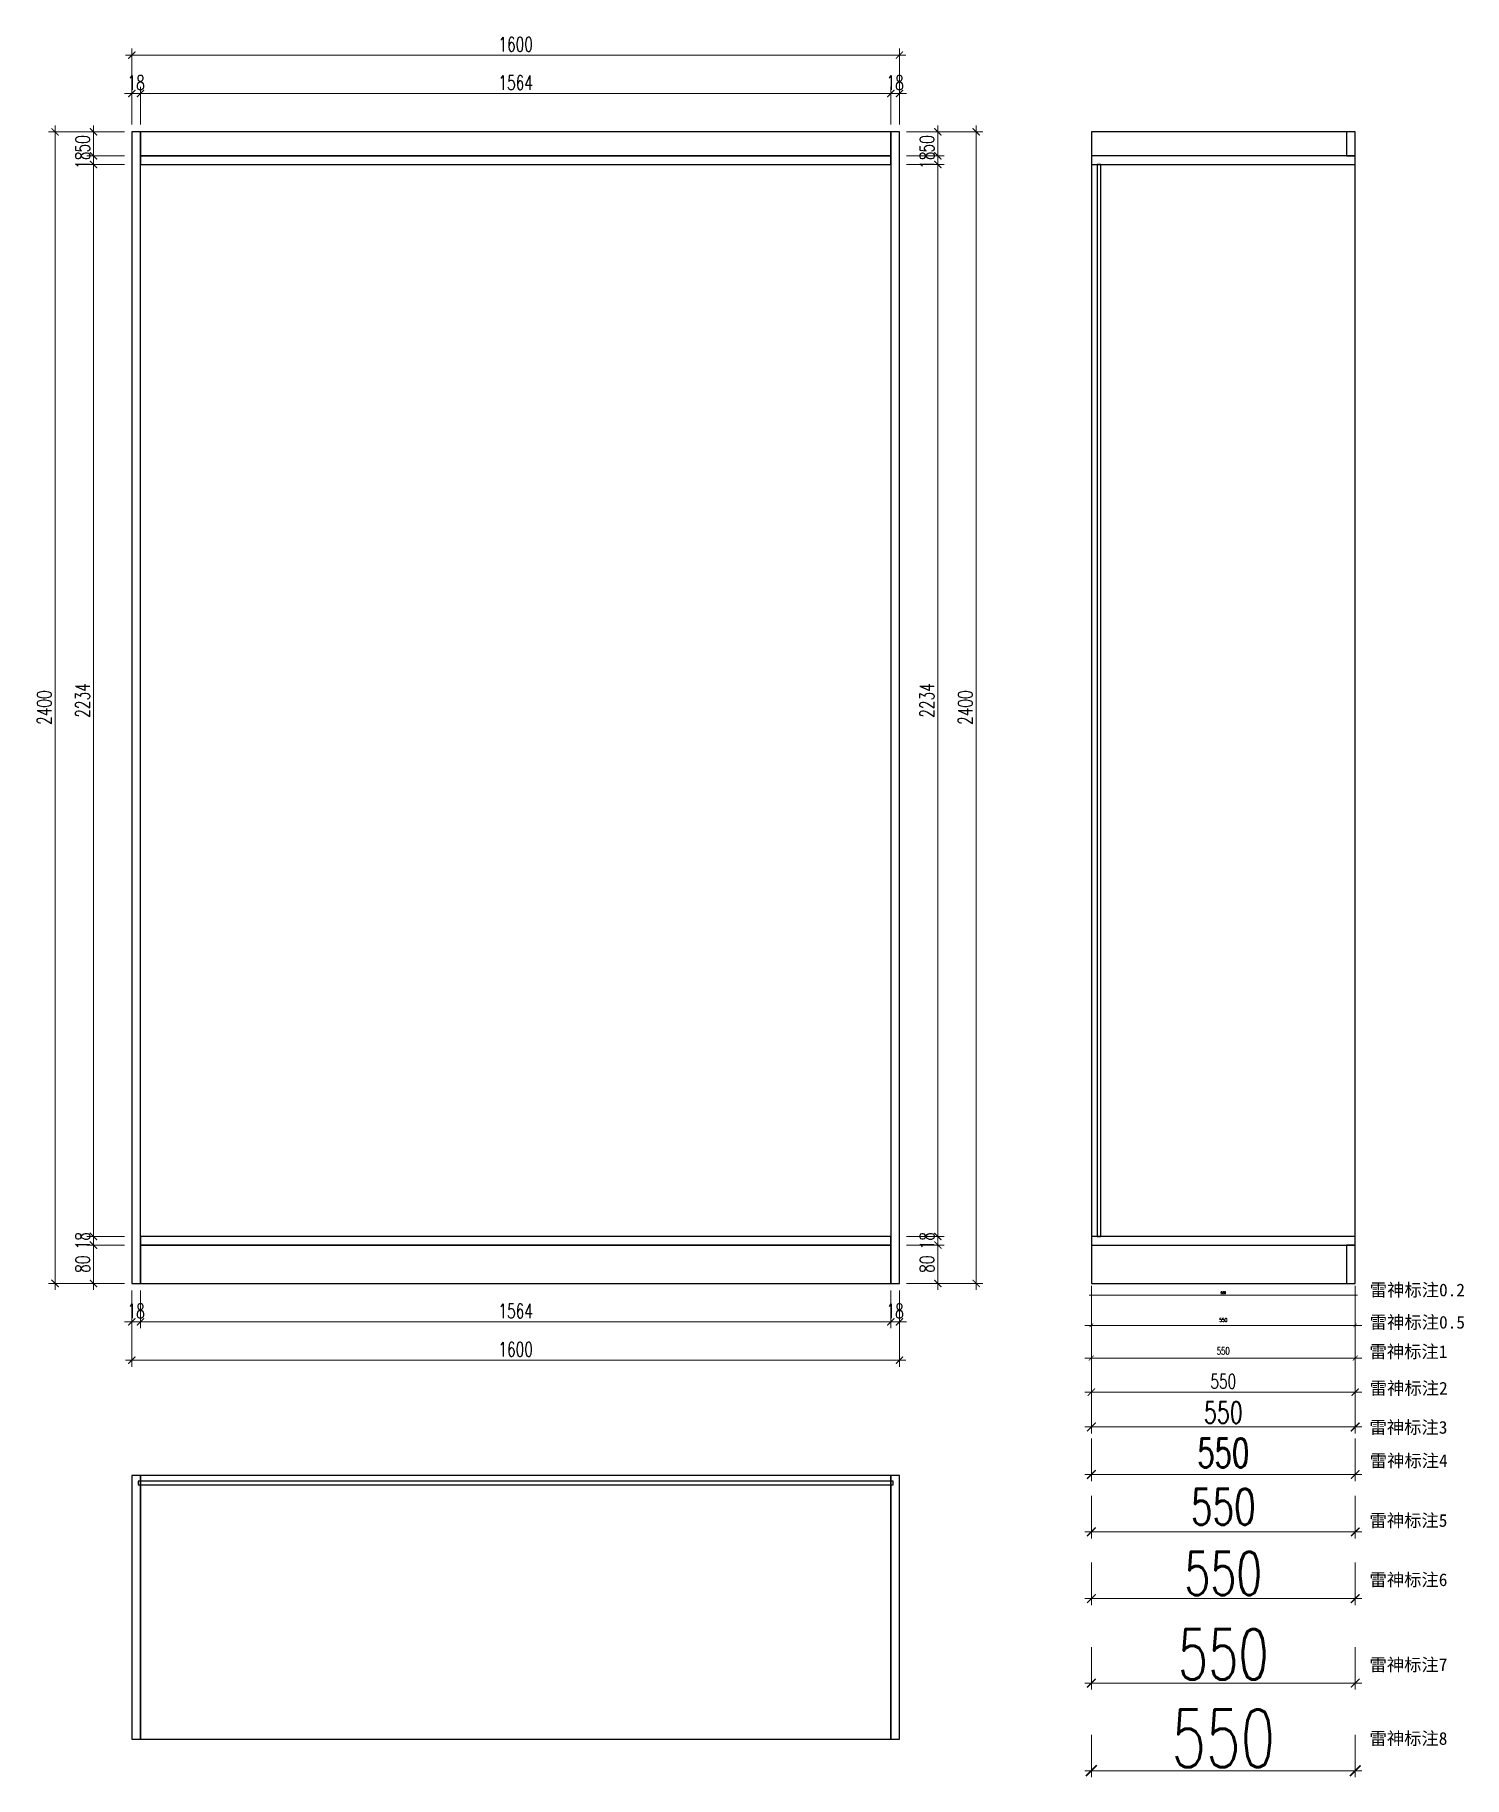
# Model space of a CAD drawing. Header units: millimetres. Extents: x 1538 to 4518, y 416 to 4047.
import ezdxf

# ---------------------------------------------------------------- set-up
doc = ezdxf.new("R2010")
doc.units = ezdxf.units.MM
doc.linetypes.add('HIDDEN', pattern=[0.375, 0.25, -0.125])
for name, color, linetype in [('0-标注', 7, 'Continuous'), ('S-DIM', 7, 'Continuous'), ('五金虚线', 8, 'Continuous'), ('柜体结构', 7, 'Continuous')]:
    doc.layers.add(name, color=color, linetype=linetype)
doc.styles.add('DIMTEXT', font='simplex.shx', dxfattribs={"width": 0.7, "bigfont": 'gbcbig.shx'})
doc.styles.get("Standard").update_dxf_attribs({"font": 'arial.ttf'})
doc.dimstyles.new('雷神标注0.2', dxfattribs={"dimscale": 5, "dimtxt": 1, "dimasz": 0.2, "dimexe": 0.9, "dimexo": 1, "dimgap": 0.5, "dimtad": 1, "dimdec": 0, "dimzin": 13, "dimdsep": 46, "dimtxsty": 'DIMTEXT', "dimblk1": 'ARCHTICK', "dimblk2": 'ARCHTICK', "dimsah": 1, "dimcen": 2, "dimdle": 0.9, "dimclrd": 2, "dimclre": 2, "dimclrt": 2, "dimadec": 1, "dimazin": 0, "dimtfac": 1, "dimtdec": 0, "dimtix": 1, "dimtmove": 1, "dimatfit": 3, "dimfxl": 5, "dimfxlon": 1, "dimtolj": 1, "dimtzin": 13, "dimlwd": 5, "dimlwe": 5, "dimarcsym": 0})
doc.dimstyles.new('雷神标注0.5', dxfattribs={"dimscale": 15, "dimtxt": 0.5, "dimasz": 0.5, "dimexe": 0.9, "dimexo": 1, "dimgap": 0.5, "dimtad": 1, "dimdec": 0, "dimzin": 13, "dimdsep": 46, "dimtxsty": 'DIMTEXT', "dimblk1": 'ARCHTICK', "dimblk2": 'ARCHTICK', "dimsah": 1, "dimcen": 2, "dimdle": 0.9, "dimclrd": 2, "dimclre": 2, "dimclrt": 2, "dimadec": 1, "dimazin": 0, "dimtfac": 1, "dimtdec": 0, "dimtix": 1, "dimtmove": 1, "dimatfit": 3, "dimfxl": 5, "dimfxlon": 1, "dimtolj": 1, "dimtzin": 13, "dimlwd": 5, "dimlwe": 5, "dimarcsym": 0})
doc.dimstyles.new('雷神标注1', dxfattribs={"dimscale": 15, "dimtxt": 1, "dimasz": 0.7, "dimexe": 0.9, "dimexo": 1, "dimgap": 0.5, "dimtad": 1, "dimtoh": 1, "dimdec": 0, "dimzin": 13, "dimdsep": 46, "dimtxsty": 'DIMTEXT', "dimblk1": 'ARCHTICK', "dimblk2": 'ARCHTICK', "dimsah": 1, "dimcen": 2, "dimdle": 0.9, "dimclrd": 2, "dimclre": 2, "dimclrt": 2, "dimadec": 1, "dimazin": 0, "dimtfac": 1, "dimtdec": 0, "dimtmove": 1, "dimatfit": 3, "dimfxl": 5, "dimfxlon": 1, "dimtolj": 1, "dimtzin": 13, "dimlwd": 5, "dimlwe": 5, "dimarcsym": 0})
doc.dimstyles.new('雷神标注2', dxfattribs={"dimscale": 15, "dimtxt": 2, "dimasz": 1, "dimexe": 0.9, "dimexo": 1, "dimgap": 0.5, "dimtad": 1, "dimdec": 0, "dimzin": 13, "dimdsep": 46, "dimtxsty": 'DIMTEXT', "dimblk1": 'ARCHTICK', "dimblk2": 'ARCHTICK', "dimsah": 1, "dimcen": 2, "dimdle": 0.9, "dimclrd": 2, "dimclre": 2, "dimclrt": 2, "dimadec": 1, "dimazin": 0, "dimtfac": 1, "dimtdec": 0, "dimtix": 1, "dimtmove": 1, "dimatfit": 3, "dimfxl": 5, "dimfxlon": 1, "dimtolj": 1, "dimtzin": 13, "dimlwd": 5, "dimlwe": 5, "dimarcsym": 0})
doc.dimstyles.new('雷神标注3', dxfattribs={"dimscale": 15, "dimtxt": 3, "dimasz": 1.2, "dimexe": 0.9, "dimexo": 1, "dimgap": 0.5, "dimtad": 1, "dimdec": 0, "dimzin": 13, "dimdsep": 46, "dimtxsty": 'DIMTEXT', "dimblk1": 'ARCHTICK', "dimblk2": 'ARCHTICK', "dimsah": 1, "dimcen": 2, "dimdle": 0.9, "dimclrd": 2, "dimclre": 2, "dimclrt": 2, "dimadec": 1, "dimazin": 0, "dimtfac": 1, "dimtdec": 0, "dimtix": 1, "dimtmove": 1, "dimatfit": 3, "dimfxl": 5, "dimfxlon": 1, "dimtolj": 1, "dimtzin": 13, "dimlwd": 5, "dimlwe": 5, "dimarcsym": 0})
doc.dimstyles.new('雷神标注4', dxfattribs={"dimscale": 15, "dimtxt": 4, "dimasz": 1.2, "dimexe": 0.9, "dimexo": 1, "dimgap": 1, "dimtad": 1, "dimtoh": 1, "dimdec": 0, "dimzin": 13, "dimdsep": 46, "dimtxsty": 'DIMTEXT', "dimblk1": 'ARCHTICK', "dimblk2": 'ARCHTICK', "dimsah": 1, "dimcen": 2, "dimdle": 0.9, "dimclrd": 2, "dimclre": 2, "dimclrt": 2, "dimadec": 1, "dimazin": 0, "dimtfac": 1, "dimtdec": 0, "dimtmove": 2, "dimatfit": 3, "dimfxl": 5, "dimfxlon": 1, "dimtolj": 1, "dimtzin": 13, "dimlwd": 5, "dimlwe": 5, "dimarcsym": 1})
doc.dimstyles.new('雷神标注5', dxfattribs={"dimscale": 15, "dimtxt": 5, "dimasz": 1.2, "dimexe": 0.9, "dimexo": 1, "dimgap": 1, "dimtad": 1, "dimtoh": 1, "dimdec": 0, "dimzin": 13, "dimdsep": 46, "dimtxsty": 'DIMTEXT', "dimblk1": 'ARCHTICK', "dimblk2": 'ARCHTICK', "dimsah": 1, "dimcen": 2, "dimdle": 0.9, "dimclrd": 2, "dimclre": 2, "dimclrt": 2, "dimadec": 1, "dimazin": 0, "dimtfac": 1, "dimtdec": 0, "dimtmove": 2, "dimatfit": 3, "dimfxl": 5, "dimfxlon": 1, "dimtolj": 1, "dimtzin": 13, "dimlwd": 5, "dimlwe": 5, "dimarcsym": 1})
doc.dimstyles.new('雷神标注6', dxfattribs={"dimscale": 15, "dimtxt": 6, "dimasz": 1.2, "dimexe": 0.9, "dimexo": 1, "dimgap": 0.5, "dimtad": 1, "dimtoh": 1, "dimdec": 0, "dimzin": 13, "dimdsep": 46, "dimtxsty": 'DIMTEXT', "dimblk1": 'ARCHTICK', "dimblk2": 'ARCHTICK', "dimsah": 1, "dimcen": 2, "dimdle": 0.9, "dimclrd": 2, "dimclre": 2, "dimclrt": 2, "dimadec": 1, "dimazin": 0, "dimtfac": 1, "dimtdec": 0, "dimtmove": 1, "dimatfit": 3, "dimfxl": 5, "dimfxlon": 1, "dimtolj": 1, "dimtzin": 13, "dimlwd": 5, "dimlwe": 5, "dimarcsym": 0})
doc.dimstyles.new('雷神标注7', dxfattribs={"dimscale": 15, "dimtxt": 7, "dimasz": 1.2, "dimexe": 0.9, "dimexo": 1, "dimgap": 0.5, "dimtad": 1, "dimdec": 0, "dimzin": 13, "dimdsep": 46, "dimtxsty": 'DIMTEXT', "dimblk1": 'ARCHTICK', "dimblk2": 'ARCHTICK', "dimsah": 1, "dimcen": 2, "dimdle": 0.9, "dimclrd": 2, "dimclre": 2, "dimclrt": 2, "dimadec": 1, "dimazin": 0, "dimtfac": 1, "dimtdec": 0, "dimtix": 1, "dimtmove": 1, "dimatfit": 3, "dimfxl": 5, "dimfxlon": 1, "dimtolj": 1, "dimtzin": 13, "dimlwd": 5, "dimlwe": 5, "dimarcsym": 0})
doc.dimstyles.new('雷神标注8', dxfattribs={"dimscale": 15, "dimtxt": 8, "dimasz": 1.5, "dimexe": 0.9, "dimexo": 1, "dimgap": 0.5, "dimtad": 1, "dimdec": 0, "dimzin": 13, "dimdsep": 46, "dimtxsty": 'DIMTEXT', "dimblk1": 'ARCHTICK', "dimblk2": 'ARCHTICK', "dimsah": 1, "dimcen": 2, "dimdle": 0.9, "dimclrd": 2, "dimclre": 2, "dimclrt": 2, "dimadec": 1, "dimazin": 0, "dimtfac": 1, "dimtdec": 0, "dimtix": 1, "dimtmove": 1, "dimatfit": 3, "dimfxl": 5, "dimfxlon": 1, "dimtolj": 1, "dimtzin": 13, "dimlwd": 5, "dimlwe": 5, "dimarcsym": 0})

# ---------------------------------------------------------------- blocks, each defined once
blk = doc.blocks.new('_ARCHTICK')
at = {"color": 0, "linetype": 'ByBlock', "const_width": 0.15}
blk.add_lwpolyline([(-0.5, -0.5), (0.5, 0.5)], dxfattribs=at)
blk = doc.blocks.new('*D3')
at = {"layer": 'Defpoints', "color": 0, "transparency": 16777216}
for p in [(3740.6, 1444.9), (4290.6, 1444.9), (4290.6, 1420.6)]:
    blk.add_point(p, dxfattribs=at)
at = {"layer": 'S-DIM', "color": 2, "lineweight": 5, "transparency": 16777216}
for p, q in [((3736.1, 1420.6), (4295.1, 1420.6)), ((3740.6, 1439.9), (3740.6, 1416.1)), ((4290.6, 1439.9), (4290.6, 1416.1))]:
    blk.add_line(p, q, dxfattribs=at)
at = {"layer": 'S-DIM', "color": 2, "lineweight": 5, "transparency": 16777216, "rotation": 180}
blk.add_blockref('_ARCHTICK', (3740.6, 1420.6), dxfattribs=at)
at = {"layer": 'S-DIM', "color": 2, "lineweight": 5, "transparency": 16777216}
blk.add_blockref('_ARCHTICK', (4290.6, 1420.6), dxfattribs=at)
at = {"layer": 'S-DIM', "color": 2, "transparency": 16777216, "insert": (4015.6, 1425.6), "char_height": 5, "attachment_point": 5, "style": 'DIMTEXT'}
blk.add_mtext('\\A1;550', dxfattribs=at)
blk = doc.blocks.new('*D4')
at = {"layer": 'Defpoints', "color": 0, "transparency": 16777216}
for p in [(3740.6, 1444.9), (4290.6, 1444.9), (4290.6, 1357.5)]:
    blk.add_point(p, dxfattribs=at)
at = {"layer": 'S-DIM', "color": 2, "lineweight": 5, "transparency": 16777216}
for p, q in [((3740.6, 1429.9), (3740.6, 1344)), ((4290.6, 1429.9), (4290.6, 1344)), ((3727.1, 1357.5), (4304.1, 1357.5))]:
    blk.add_line(p, q, dxfattribs=at)
at = {"layer": 'S-DIM', "color": 2, "lineweight": 5, "transparency": 16777216, "xscale": 7.5, "yscale": 7.5, "zscale": 7.5, "rotation": 180}
blk.add_blockref('_ARCHTICK', (3740.6, 1357.5), dxfattribs=at)
at = {"layer": 'S-DIM', "color": 2, "lineweight": 5, "transparency": 16777216, "xscale": 7.5, "yscale": 7.5, "zscale": 7.5}
blk.add_blockref('_ARCHTICK', (4290.6, 1357.5), dxfattribs=at)
at = {"layer": 'S-DIM', "color": 2, "transparency": 16777216, "insert": (4015.6, 1368.7), "char_height": 7.5, "attachment_point": 5, "style": 'DIMTEXT'}
blk.add_mtext('\\A1;550', dxfattribs=at)
blk = doc.blocks.new('*D5')
at = {"layer": 'Defpoints', "color": 0, "transparency": 16777216}
for p in [(3740.6, 1444.9), (4290.6, 1444.9), (4290.6, 1289.3)]:
    blk.add_point(p, dxfattribs=at)
at = {"layer": 'S-DIM', "color": 2, "lineweight": 5, "transparency": 16777216}
for p, q in [((3740.6, 1364.3), (3740.6, 1275.8)), ((4290.6, 1364.3), (4290.6, 1275.8)), ((3727.1, 1289.3), (4304.1, 1289.3))]:
    blk.add_line(p, q, dxfattribs=at)
at = {"layer": 'S-DIM', "color": 2, "lineweight": 5, "transparency": 16777216, "xscale": 10.5, "yscale": 10.5, "zscale": 10.5, "rotation": 180}
blk.add_blockref('_ARCHTICK', (3740.6, 1289.3), dxfattribs=at)
at = {"layer": 'S-DIM', "color": 2, "lineweight": 5, "transparency": 16777216, "xscale": 10.5, "yscale": 10.5, "zscale": 10.5}
blk.add_blockref('_ARCHTICK', (4290.6, 1289.3), dxfattribs=at)
at = {"layer": 'S-DIM', "color": 2, "transparency": 16777216, "insert": (4015.6, 1304.3), "char_height": 15, "attachment_point": 5, "style": 'DIMTEXT'}
blk.add_mtext('\\A1;550', dxfattribs=at)
blk = doc.blocks.new('*D6')
at = {"layer": 'Defpoints', "color": 0, "transparency": 16777216}
for p in [(3740.6, 1444.9), (4290.6, 1444.9), (4290.6, 1218.2)]:
    blk.add_point(p, dxfattribs=at)
at = {"layer": 'S-DIM', "color": 2, "lineweight": 5, "transparency": 16777216}
for p, q in [((3740.6, 1293.2), (3740.6, 1204.7)), ((4290.6, 1293.2), (4290.6, 1204.7)), ((3727.1, 1218.2), (4304.1, 1218.2))]:
    blk.add_line(p, q, dxfattribs=at)
at = {"layer": 'S-DIM', "color": 2, "lineweight": 5, "transparency": 16777216, "xscale": 15, "yscale": 15, "zscale": 15, "rotation": 180}
blk.add_blockref('_ARCHTICK', (3740.6, 1218.2), dxfattribs=at)
at = {"layer": 'S-DIM', "color": 2, "lineweight": 5, "transparency": 16777216, "xscale": 15, "yscale": 15, "zscale": 15}
blk.add_blockref('_ARCHTICK', (4290.6, 1218.2), dxfattribs=at)
at = {"layer": 'S-DIM', "color": 2, "transparency": 16777216, "insert": (4015.6, 1240.7), "char_height": 30, "attachment_point": 5, "style": 'DIMTEXT'}
blk.add_mtext('\\A1;550', dxfattribs=at)
blk = doc.blocks.new('*D7')
at = {"layer": 'Defpoints', "color": 0, "transparency": 16777216}
for p in [(3740.6, 1444.9), (4290.6, 1444.9), (4290.6, 1145.8)]:
    blk.add_point(p, dxfattribs=at)
at = {"layer": 'S-DIM', "color": 2, "lineweight": 5, "transparency": 16777216}
for p, q in [((3740.6, 1220.8), (3740.6, 1132.3)), ((4290.6, 1220.8), (4290.6, 1132.3)), ((3727.1, 1145.8), (4304.1, 1145.8))]:
    blk.add_line(p, q, dxfattribs=at)
at = {"layer": 'S-DIM', "color": 2, "lineweight": 5, "transparency": 16777216, "xscale": 17.99999999999999, "yscale": 17.99999999999999, "zscale": 17.99999999999999, "rotation": 180}
blk.add_blockref('_ARCHTICK', (3740.6, 1145.8), dxfattribs=at)
at = {"layer": 'S-DIM', "color": 2, "lineweight": 5, "transparency": 16777216, "xscale": 17.99999999999999, "yscale": 17.99999999999999, "zscale": 17.99999999999999}
blk.add_blockref('_ARCHTICK', (4290.6, 1145.8), dxfattribs=at)
at = {"layer": 'S-DIM', "color": 2, "transparency": 16777216, "insert": (4015.6, 1175.8), "char_height": 45, "attachment_point": 5, "style": 'DIMTEXT'}
blk.add_mtext('\\A1;550', dxfattribs=at)
blk = doc.blocks.new('*D8')
at = {"layer": 'Defpoints', "color": 0, "transparency": 16777216}
for p in [(3740.6, 1444.9), (4290.6, 1444.9), (4290.6, 1046.6)]:
    blk.add_point(p, dxfattribs=at)
at = {"layer": 'S-DIM', "color": 2, "lineweight": 5, "transparency": 16777216}
for p, q in [((3740.6, 1121.6), (3740.6, 1033.1)), ((4290.6, 1121.6), (4290.6, 1033.1)), ((3727.1, 1046.6), (4304.1, 1046.6))]:
    blk.add_line(p, q, dxfattribs=at)
at = {"layer": 'S-DIM', "color": 2, "lineweight": 5, "transparency": 16777216, "xscale": 17.99999999999999, "yscale": 17.99999999999999, "zscale": 17.99999999999999, "rotation": 180}
blk.add_blockref('_ARCHTICK', (3740.6, 1046.6), dxfattribs=at)
at = {"layer": 'S-DIM', "color": 2, "lineweight": 5, "transparency": 16777216, "xscale": 17.99999999999999, "yscale": 17.99999999999999, "zscale": 17.99999999999999}
blk.add_blockref('_ARCHTICK', (4290.6, 1046.6), dxfattribs=at)
at = {"layer": 'S-DIM', "color": 2, "transparency": 16777216, "insert": (4015.6, 1091.6), "char_height": 60, "attachment_point": 5, "style": 'DIMTEXT'}
blk.add_mtext('\\A1;550', dxfattribs=at)
blk = doc.blocks.new('*D9')
at = {"layer": 'Defpoints', "color": 0, "transparency": 16777216}
for p in [(3740.6, 1444.9), (4290.6, 1444.9), (4290.6, 927.1)]:
    blk.add_point(p, dxfattribs=at)
at = {"layer": 'S-DIM', "color": 2, "lineweight": 5, "transparency": 16777216}
for p, q in [((3740.6, 1002.1), (3740.6, 913.6)), ((4290.6, 1002.1), (4290.6, 913.6)), ((3727.1, 927.1), (4304.1, 927.1))]:
    blk.add_line(p, q, dxfattribs=at)
at = {"layer": 'S-DIM', "color": 2, "lineweight": 5, "transparency": 16777216, "xscale": 17.99999999999999, "yscale": 17.99999999999999, "zscale": 17.99999999999999, "rotation": 180}
blk.add_blockref('_ARCHTICK', (3740.6, 927.1), dxfattribs=at)
at = {"layer": 'S-DIM', "color": 2, "lineweight": 5, "transparency": 16777216, "xscale": 17.99999999999999, "yscale": 17.99999999999999, "zscale": 17.99999999999999}
blk.add_blockref('_ARCHTICK', (4290.6, 927.1), dxfattribs=at)
at = {"layer": 'S-DIM', "color": 2, "transparency": 16777216, "insert": (4015.6, 979.6), "char_height": 75, "attachment_point": 5, "style": 'DIMTEXT'}
blk.add_mtext('\\A1;550', dxfattribs=at)
blk = doc.blocks.new('*D10')
at = {"layer": 'Defpoints', "color": 0, "transparency": 16777216}
for p in [(3740.6, 1444.9), (4290.6, 1444.9), (4290.6, 788)]:
    blk.add_point(p, dxfattribs=at)
at = {"layer": 'S-DIM', "color": 2, "lineweight": 5, "transparency": 16777216}
for p, q in [((3740.6, 863), (3740.6, 774.5)), ((4290.6, 863), (4290.6, 774.5)), ((3727.1, 788), (4304.1, 788))]:
    blk.add_line(p, q, dxfattribs=at)
at = {"layer": 'S-DIM', "color": 2, "lineweight": 5, "transparency": 16777216, "xscale": 17.99999999999999, "yscale": 17.99999999999999, "zscale": 17.99999999999999, "rotation": 180}
blk.add_blockref('_ARCHTICK', (3740.6, 788), dxfattribs=at)
at = {"layer": 'S-DIM', "color": 2, "lineweight": 5, "transparency": 16777216, "xscale": 17.99999999999999, "yscale": 17.99999999999999, "zscale": 17.99999999999999}
blk.add_blockref('_ARCHTICK', (4290.6, 788), dxfattribs=at)
at = {"layer": 'S-DIM', "color": 2, "transparency": 16777216, "insert": (4015.6, 840.5), "char_height": 90, "attachment_point": 5, "style": 'DIMTEXT'}
blk.add_mtext('\\A1;550', dxfattribs=at)
blk = doc.blocks.new('*D11')
at = {"layer": 'Defpoints', "color": 0, "transparency": 16777216}
for p in [(3740.6, 1444.9), (4290.6, 1444.9), (4290.6, 611.9)]:
    blk.add_point(p, dxfattribs=at)
at = {"layer": 'S-DIM', "color": 2, "lineweight": 5, "transparency": 16777216}
for p, q in [((3740.6, 686.9), (3740.6, 598.4)), ((4290.6, 686.9), (4290.6, 598.4)), ((3727.1, 611.9), (4304.1, 611.9))]:
    blk.add_line(p, q, dxfattribs=at)
at = {"layer": 'S-DIM', "color": 2, "lineweight": 5, "transparency": 16777216, "xscale": 17.99999999999999, "yscale": 17.99999999999999, "zscale": 17.99999999999999, "rotation": 180}
blk.add_blockref('_ARCHTICK', (3740.6, 611.9), dxfattribs=at)
at = {"layer": 'S-DIM', "color": 2, "lineweight": 5, "transparency": 16777216, "xscale": 17.99999999999999, "yscale": 17.99999999999999, "zscale": 17.99999999999999}
blk.add_blockref('_ARCHTICK', (4290.6, 611.9), dxfattribs=at)
at = {"layer": 'S-DIM', "color": 2, "transparency": 16777216, "insert": (4015.6, 671.9), "char_height": 105, "attachment_point": 5, "style": 'DIMTEXT'}
blk.add_mtext('\\A1;550', dxfattribs=at)
blk = doc.blocks.new('*D12')
at = {"layer": 'Defpoints', "color": 0, "transparency": 16777216}
for p in [(3740.6, 1444.9), (4290.6, 1444.9), (4290.6, 429.4)]:
    blk.add_point(p, dxfattribs=at)
at = {"layer": 'S-DIM', "color": 2, "lineweight": 5, "transparency": 16777216}
for p, q in [((3740.6, 504.4), (3740.6, 415.9)), ((4290.6, 504.4), (4290.6, 415.9)), ((3727.1, 429.4), (4304.1, 429.4))]:
    blk.add_line(p, q, dxfattribs=at)
at = {"layer": 'S-DIM', "color": 2, "lineweight": 5, "transparency": 16777216, "xscale": 22.5, "yscale": 22.5, "zscale": 22.5, "rotation": 180}
blk.add_blockref('_ARCHTICK', (3740.6, 429.4), dxfattribs=at)
at = {"layer": 'S-DIM', "color": 2, "lineweight": 5, "transparency": 16777216, "xscale": 22.5, "yscale": 22.5, "zscale": 22.5}
blk.add_blockref('_ARCHTICK', (4290.6, 429.4), dxfattribs=at)
at = {"layer": 'S-DIM', "color": 2, "transparency": 16777216, "insert": (4015.6, 496.9), "char_height": 120, "attachment_point": 5, "style": 'DIMTEXT'}
blk.add_mtext('\\A1;550', dxfattribs=at)
blk = doc.blocks.new('*D13')
at = {"layer": '0-标注', "color": 2, "lineweight": 5, "transparency": 16777216}
for p, q in [((1740.6, 1429.9), (1740.6, 1351.4)), ((1758.6, 1429.9), (1758.6, 1351.4)), ((1740.6, 1364.9), (1725.6, 1364.9)), ((1740.6, 1364.9), (1758.6, 1364.9)), ((1758.6, 1364.9), (1773.6, 1364.9))]:
    blk.add_line(p, q, dxfattribs=at)
at = {"layer": 'Defpoints', "color": 0, "transparency": 16777216}
for p in [(1740.6, 1444.9), (1758.6, 1444.9), (1758.6, 1364.9)]:
    blk.add_point(p, dxfattribs=at)
at = {"layer": '0-标注', "color": 2, "lineweight": 5, "transparency": 16777216, "xscale": 15, "yscale": 15, "zscale": 15}
blk.add_blockref('_ARCHTICK', (1740.6, 1364.9), dxfattribs=at)
at = {"layer": '0-标注', "color": 2, "lineweight": 5, "transparency": 16777216, "xscale": 15, "yscale": 15, "zscale": 15, "rotation": 180}
blk.add_blockref('_ARCHTICK', (1758.6, 1364.9), dxfattribs=at)
at = {"layer": '0-标注', "color": 2, "transparency": 16777216, "insert": (1749.6, 1387.4), "char_height": 30, "attachment_point": 5, "style": 'DIMTEXT'}
blk.add_mtext('\\A1;18', dxfattribs=at)
blk = doc.blocks.new('*D14')
at = {"layer": '0-标注', "color": 2, "lineweight": 5, "transparency": 16777216}
for p, q in [((1758.6, 1429.9), (1758.6, 1351.4)), ((3322.6, 1429.9), (3322.6, 1351.4)), ((1745.1, 1364.9), (3336.1, 1364.9))]:
    blk.add_line(p, q, dxfattribs=at)
at = {"layer": 'Defpoints', "color": 0, "transparency": 16777216}
for p in [(1758.6, 1444.9), (3322.6, 1444.9), (3322.6, 1364.9)]:
    blk.add_point(p, dxfattribs=at)
at = {"layer": '0-标注', "color": 2, "lineweight": 5, "transparency": 16777216, "xscale": 15, "yscale": 15, "zscale": 15, "rotation": 180}
blk.add_blockref('_ARCHTICK', (1758.6, 1364.9), dxfattribs=at)
at = {"layer": '0-标注', "color": 2, "lineweight": 5, "transparency": 16777216, "xscale": 15, "yscale": 15, "zscale": 15}
blk.add_blockref('_ARCHTICK', (3322.6, 1364.9), dxfattribs=at)
at = {"layer": '0-标注', "color": 2, "transparency": 16777216, "insert": (2540.6, 1387.4), "char_height": 30, "attachment_point": 5, "style": 'DIMTEXT'}
blk.add_mtext('\\A1;1564', dxfattribs=at)
blk = doc.blocks.new('*D15')
at = {"layer": '0-标注', "color": 2, "lineweight": 5, "transparency": 16777216}
for p, q in [((3322.6, 1429.9), (3322.6, 1351.4)), ((3340.6, 1429.9), (3340.6, 1351.4)), ((3322.6, 1364.9), (3307.6, 1364.9)), ((3322.6, 1364.9), (3340.6, 1364.9)), ((3340.6, 1364.9), (3355.6, 1364.9))]:
    blk.add_line(p, q, dxfattribs=at)
at = {"layer": 'Defpoints', "color": 0, "transparency": 16777216}
for p in [(3322.6, 1444.9), (3340.6, 1444.9), (3340.6, 1364.9)]:
    blk.add_point(p, dxfattribs=at)
at = {"layer": '0-标注', "color": 2, "lineweight": 5, "transparency": 16777216, "xscale": 15, "yscale": 15, "zscale": 15}
blk.add_blockref('_ARCHTICK', (3322.6, 1364.9), dxfattribs=at)
at = {"layer": '0-标注', "color": 2, "lineweight": 5, "transparency": 16777216, "xscale": 15, "yscale": 15, "zscale": 15, "rotation": 180}
blk.add_blockref('_ARCHTICK', (3340.6, 1364.9), dxfattribs=at)
at = {"layer": '0-标注', "color": 2, "transparency": 16777216, "insert": (3331.6, 1387.4), "char_height": 30, "attachment_point": 5, "style": 'DIMTEXT'}
blk.add_mtext('\\A1;18', dxfattribs=at)
blk = doc.blocks.new('*D16')
at = {"layer": '0-标注', "color": 2, "lineweight": 5, "transparency": 16777216}
for p, q in [((1740.6, 1359.9), (1740.6, 1271.4)), ((3340.6, 1359.9), (3340.6, 1271.4)), ((1727.1, 1284.9), (3354.1, 1284.9))]:
    blk.add_line(p, q, dxfattribs=at)
at = {"layer": 'Defpoints', "color": 0, "transparency": 16777216}
for p in [(1740.6, 1444.9), (3340.6, 1444.9), (3340.6, 1284.9)]:
    blk.add_point(p, dxfattribs=at)
at = {"layer": '0-标注', "color": 2, "lineweight": 5, "transparency": 16777216, "xscale": 15, "yscale": 15, "zscale": 15, "rotation": 180}
blk.add_blockref('_ARCHTICK', (1740.6, 1284.9), dxfattribs=at)
at = {"layer": '0-标注', "color": 2, "lineweight": 5, "transparency": 16777216, "xscale": 15, "yscale": 15, "zscale": 15}
blk.add_blockref('_ARCHTICK', (3340.6, 1284.9), dxfattribs=at)
at = {"layer": '0-标注', "color": 2, "transparency": 16777216, "insert": (2540.6, 1307.4), "char_height": 30, "attachment_point": 5, "style": 'DIMTEXT'}
blk.add_mtext('\\A1;1600', dxfattribs=at)
blk = doc.blocks.new('*D17')
at = {"layer": '0-标注', "color": 2, "lineweight": 5, "transparency": 16777216}
for p, q in [((1660.6, 1431.4), (1660.6, 1538.4)), ((1725.6, 1524.9), (1647.1, 1524.9)), ((1725.6, 1444.9), (1647.1, 1444.9))]:
    blk.add_line(p, q, dxfattribs=at)
at = {"layer": 'Defpoints', "color": 0, "transparency": 16777216}
for p in [(1660.6, 1524.9), (1740.6, 1524.9), (1740.6, 1444.9)]:
    blk.add_point(p, dxfattribs=at)
at = {"layer": '0-标注', "color": 2, "lineweight": 5, "transparency": 16777216, "xscale": 15, "yscale": 15, "zscale": 15}
for p, rotation in [((1660.6, 1524.9), 90), ((1660.6, 1444.9), 270)]:
    blk.add_blockref('_ARCHTICK', p, dxfattribs=dict(at, rotation=rotation))
at = {"layer": '0-标注', "color": 2, "transparency": 16777216, "insert": (1638.1, 1484.9), "char_height": 30, "attachment_point": 5, "rotation": 90, "style": 'DIMTEXT'}
blk.add_mtext('\\A1;80', dxfattribs=at)
blk = doc.blocks.new('*D18')
at = {"layer": '0-标注', "color": 2, "lineweight": 5, "transparency": 16777216}
for p, q in [((1725.6, 1542.9), (1647.1, 1542.9)), ((1660.6, 1542.9), (1660.6, 1557.9)), ((1660.6, 1524.9), (1660.6, 1542.9)), ((1725.6, 1524.9), (1647.1, 1524.9)), ((1660.6, 1524.9), (1660.6, 1509.9))]:
    blk.add_line(p, q, dxfattribs=at)
at = {"layer": 'Defpoints', "color": 0, "transparency": 16777216}
for p in [(1660.6, 1542.9), (1740.6, 1542.9), (1740.6, 1524.9)]:
    blk.add_point(p, dxfattribs=at)
at = {"layer": '0-标注', "color": 2, "lineweight": 5, "transparency": 16777216, "xscale": 15, "yscale": 15, "zscale": 15}
for p, rotation in [((1660.6, 1542.9), 270), ((1660.6, 1524.9), 90)]:
    blk.add_blockref('_ARCHTICK', p, dxfattribs=dict(at, rotation=rotation))
at = {"layer": '0-标注', "color": 2, "transparency": 16777216, "insert": (1638.1, 1533.9), "char_height": 30, "attachment_point": 5, "rotation": 90, "style": 'DIMTEXT'}
blk.add_mtext('\\A1;18', dxfattribs=at)
blk = doc.blocks.new('*D19')
at = {"layer": '0-标注', "color": 2, "lineweight": 5, "transparency": 16777216}
for p, q in [((1725.6, 3776.9), (1647.1, 3776.9)), ((1660.6, 1529.4), (1660.6, 3790.4)), ((1725.6, 1542.9), (1647.1, 1542.9))]:
    blk.add_line(p, q, dxfattribs=at)
at = {"layer": 'Defpoints', "color": 0, "transparency": 16777216}
for p in [(1660.6, 3776.9), (1740.6, 3776.9), (1740.6, 1542.9)]:
    blk.add_point(p, dxfattribs=at)
at = {"layer": '0-标注', "color": 2, "lineweight": 5, "transparency": 16777216, "xscale": 15, "yscale": 15, "zscale": 15}
for p, rotation in [((1660.6, 3776.9), 90), ((1660.6, 1542.9), 270)]:
    blk.add_blockref('_ARCHTICK', p, dxfattribs=dict(at, rotation=rotation))
at = {"layer": '0-标注', "color": 2, "transparency": 16777216, "insert": (1638.1, 2659.9), "char_height": 30, "attachment_point": 5, "rotation": 90, "style": 'DIMTEXT'}
blk.add_mtext('\\A1;2234', dxfattribs=at)
blk = doc.blocks.new('*D20')
at = {"layer": '0-标注', "color": 2, "lineweight": 5, "transparency": 16777216}
for p, q in [((1725.6, 3794.9), (1647.1, 3794.9)), ((1725.6, 3776.9), (1647.1, 3776.9)), ((1660.6, 3794.9), (1660.6, 3809.9)), ((1660.6, 3776.9), (1660.6, 3794.9)), ((1660.6, 3776.9), (1660.6, 3761.9))]:
    blk.add_line(p, q, dxfattribs=at)
at = {"layer": 'Defpoints', "color": 0, "transparency": 16777216}
for p in [(1660.6, 3794.9), (1740.6, 3794.9), (1740.6, 3776.9)]:
    blk.add_point(p, dxfattribs=at)
at = {"layer": '0-标注', "color": 2, "lineweight": 5, "transparency": 16777216, "xscale": 15, "yscale": 15, "zscale": 15}
for p, rotation in [((1660.6, 3794.9), 270), ((1660.6, 3776.9), 90)]:
    blk.add_blockref('_ARCHTICK', p, dxfattribs=dict(at, rotation=rotation))
at = {"layer": '0-标注', "color": 2, "transparency": 16777216, "insert": (1638.1, 3785.9), "char_height": 30, "attachment_point": 5, "rotation": 90, "style": 'DIMTEXT'}
blk.add_mtext('\\A1;18', dxfattribs=at)
blk = doc.blocks.new('*D21')
at = {"layer": '0-标注', "color": 2, "lineweight": 5, "transparency": 16777216}
for p, q in [((1660.6, 3781.4), (1660.6, 3858.4)), ((1725.6, 3844.9), (1647.1, 3844.9)), ((1725.6, 3794.9), (1647.1, 3794.9))]:
    blk.add_line(p, q, dxfattribs=at)
at = {"layer": 'Defpoints', "color": 0, "transparency": 16777216}
for p in [(1660.6, 3844.9), (1740.6, 3844.9), (1740.6, 3794.9)]:
    blk.add_point(p, dxfattribs=at)
at = {"layer": '0-标注', "color": 2, "lineweight": 5, "transparency": 16777216, "xscale": 15, "yscale": 15, "zscale": 15}
for p, rotation in [((1660.6, 3844.9), 90), ((1660.6, 3794.9), 270)]:
    blk.add_blockref('_ARCHTICK', p, dxfattribs=dict(at, rotation=rotation))
at = {"layer": '0-标注', "color": 2, "transparency": 16777216, "insert": (1638.1, 3819.9), "char_height": 30, "attachment_point": 5, "rotation": 90, "style": 'DIMTEXT'}
blk.add_mtext('\\A1;50', dxfattribs=at)
blk = doc.blocks.new('*D22')
at = {"layer": '0-标注', "color": 2, "lineweight": 5, "transparency": 16777216}
for p, q in [((1580.6, 1431.4), (1580.6, 3858.4)), ((1655.6, 3844.9), (1567.1, 3844.9)), ((1655.6, 1444.9), (1567.1, 1444.9))]:
    blk.add_line(p, q, dxfattribs=at)
at = {"layer": 'Defpoints', "color": 0, "transparency": 16777216}
for p in [(1580.6, 3844.9), (1740.6, 3844.9), (1740.6, 1444.9)]:
    blk.add_point(p, dxfattribs=at)
at = {"layer": '0-标注', "color": 2, "lineweight": 5, "transparency": 16777216, "xscale": 15, "yscale": 15, "zscale": 15}
for p, rotation in [((1580.6, 3844.9), 90), ((1580.6, 1444.9), 270)]:
    blk.add_blockref('_ARCHTICK', p, dxfattribs=dict(at, rotation=rotation))
at = {"layer": '0-标注', "color": 2, "transparency": 16777216, "insert": (1558.1, 2644.9), "char_height": 30, "attachment_point": 5, "rotation": 90, "style": 'DIMTEXT'}
blk.add_mtext('\\A1;2400', dxfattribs=at)
blk = doc.blocks.new('*D23')
at = {"layer": '0-标注', "color": 2, "lineweight": 5, "transparency": 16777216}
for p, q in [((1740.6, 3924.9), (1725.6, 3924.9)), ((1740.6, 3859.9), (1740.6, 3938.4)), ((1740.6, 3924.9), (1758.6, 3924.9)), ((1758.6, 3859.9), (1758.6, 3938.4)), ((1758.6, 3924.9), (1773.6, 3924.9))]:
    blk.add_line(p, q, dxfattribs=at)
at = {"layer": 'Defpoints', "color": 0, "transparency": 16777216}
for p in [(1758.6, 3924.9), (1740.6, 3844.9), (1758.6, 3844.9)]:
    blk.add_point(p, dxfattribs=at)
at = {"layer": '0-标注', "color": 2, "lineweight": 5, "transparency": 16777216, "xscale": 15, "yscale": 15, "zscale": 15}
blk.add_blockref('_ARCHTICK', (1740.6, 3924.9), dxfattribs=at)
at = {"layer": '0-标注', "color": 2, "lineweight": 5, "transparency": 16777216, "xscale": 15, "yscale": 15, "zscale": 15, "rotation": 180}
blk.add_blockref('_ARCHTICK', (1758.6, 3924.9), dxfattribs=at)
at = {"layer": '0-标注', "color": 2, "transparency": 16777216, "insert": (1749.6, 3947.4), "char_height": 30, "attachment_point": 5, "style": 'DIMTEXT'}
blk.add_mtext('\\A1;18', dxfattribs=at)
blk = doc.blocks.new('*D24')
at = {"layer": '0-标注', "color": 2, "lineweight": 5, "transparency": 16777216}
for p, q in [((1745.1, 3924.9), (3336.1, 3924.9)), ((1758.6, 3859.9), (1758.6, 3938.4)), ((3322.6, 3859.9), (3322.6, 3938.4))]:
    blk.add_line(p, q, dxfattribs=at)
at = {"layer": 'Defpoints', "color": 0, "transparency": 16777216}
for p in [(3322.6, 3924.9), (1758.6, 3844.9), (3322.6, 3844.9)]:
    blk.add_point(p, dxfattribs=at)
at = {"layer": '0-标注', "color": 2, "lineweight": 5, "transparency": 16777216, "xscale": 15, "yscale": 15, "zscale": 15, "rotation": 180}
blk.add_blockref('_ARCHTICK', (1758.6, 3924.9), dxfattribs=at)
at = {"layer": '0-标注', "color": 2, "lineweight": 5, "transparency": 16777216, "xscale": 15, "yscale": 15, "zscale": 15}
blk.add_blockref('_ARCHTICK', (3322.6, 3924.9), dxfattribs=at)
at = {"layer": '0-标注', "color": 2, "transparency": 16777216, "insert": (2540.6, 3947.4), "char_height": 30, "attachment_point": 5, "style": 'DIMTEXT'}
blk.add_mtext('\\A1;1564', dxfattribs=at)
blk = doc.blocks.new('*D25')
at = {"layer": '0-标注', "color": 2, "lineweight": 5, "transparency": 16777216}
for p, q in [((3322.6, 3924.9), (3307.6, 3924.9)), ((3322.6, 3859.9), (3322.6, 3938.4)), ((3322.6, 3924.9), (3340.6, 3924.9)), ((3340.6, 3859.9), (3340.6, 3938.4)), ((3340.6, 3924.9), (3355.6, 3924.9))]:
    blk.add_line(p, q, dxfattribs=at)
at = {"layer": 'Defpoints', "color": 0, "transparency": 16777216}
for p in [(3340.6, 3924.9), (3322.6, 3844.9), (3340.6, 3844.9)]:
    blk.add_point(p, dxfattribs=at)
at = {"layer": '0-标注', "color": 2, "lineweight": 5, "transparency": 16777216, "xscale": 15, "yscale": 15, "zscale": 15}
blk.add_blockref('_ARCHTICK', (3322.6, 3924.9), dxfattribs=at)
at = {"layer": '0-标注', "color": 2, "lineweight": 5, "transparency": 16777216, "xscale": 15, "yscale": 15, "zscale": 15, "rotation": 180}
blk.add_blockref('_ARCHTICK', (3340.6, 3924.9), dxfattribs=at)
at = {"layer": '0-标注', "color": 2, "transparency": 16777216, "insert": (3331.6, 3947.4), "char_height": 30, "attachment_point": 5, "style": 'DIMTEXT'}
blk.add_mtext('\\A1;18', dxfattribs=at)
blk = doc.blocks.new('*D26')
at = {"layer": '0-标注', "color": 2, "lineweight": 5, "transparency": 16777216}
for p, q in [((1727.1, 4004.9), (3354.1, 4004.9)), ((1740.6, 3929.9), (1740.6, 4018.4)), ((3340.6, 3929.9), (3340.6, 4018.4))]:
    blk.add_line(p, q, dxfattribs=at)
at = {"layer": 'Defpoints', "color": 0, "transparency": 16777216}
for p in [(3340.6, 4004.9), (1740.6, 3844.9), (3340.6, 3844.9)]:
    blk.add_point(p, dxfattribs=at)
at = {"layer": '0-标注', "color": 2, "lineweight": 5, "transparency": 16777216, "xscale": 15, "yscale": 15, "zscale": 15, "rotation": 180}
blk.add_blockref('_ARCHTICK', (1740.6, 4004.9), dxfattribs=at)
at = {"layer": '0-标注', "color": 2, "lineweight": 5, "transparency": 16777216, "xscale": 15, "yscale": 15, "zscale": 15}
blk.add_blockref('_ARCHTICK', (3340.6, 4004.9), dxfattribs=at)
at = {"layer": '0-标注', "color": 2, "transparency": 16777216, "insert": (2540.6, 4027.4), "char_height": 30, "attachment_point": 5, "style": 'DIMTEXT'}
blk.add_mtext('\\A1;1600', dxfattribs=at)
blk = doc.blocks.new('*D27')
at = {"layer": '0-标注', "color": 2, "lineweight": 5, "transparency": 16777216}
for p, q in [((3420.6, 1431.4), (3420.6, 1538.4)), ((3355.6, 1524.9), (3434.1, 1524.9)), ((3355.6, 1444.9), (3434.1, 1444.9))]:
    blk.add_line(p, q, dxfattribs=at)
at = {"layer": 'Defpoints', "color": 0, "transparency": 16777216}
for p in [(3340.6, 1524.9), (3420.6, 1524.9), (3340.6, 1444.9)]:
    blk.add_point(p, dxfattribs=at)
at = {"layer": '0-标注', "color": 2, "lineweight": 5, "transparency": 16777216, "xscale": 15, "yscale": 15, "zscale": 15}
for p, rotation in [((3420.6, 1524.9), 90), ((3420.6, 1444.9), 270)]:
    blk.add_blockref('_ARCHTICK', p, dxfattribs=dict(at, rotation=rotation))
at = {"layer": '0-标注', "color": 2, "transparency": 16777216, "insert": (3398.1, 1484.9), "char_height": 30, "attachment_point": 5, "rotation": 90, "style": 'DIMTEXT'}
blk.add_mtext('\\A1;80', dxfattribs=at)
blk = doc.blocks.new('*D28')
at = {"layer": '0-标注', "color": 2, "lineweight": 5, "transparency": 16777216}
for p, q in [((3355.6, 1542.9), (3434.1, 1542.9)), ((3420.6, 1542.9), (3420.6, 1557.9)), ((3420.6, 1524.9), (3420.6, 1542.9)), ((3355.6, 1524.9), (3434.1, 1524.9)), ((3420.6, 1524.9), (3420.6, 1509.9))]:
    blk.add_line(p, q, dxfattribs=at)
at = {"layer": 'Defpoints', "color": 0, "transparency": 16777216}
for p in [(3340.6, 1542.9), (3420.6, 1542.9), (3340.6, 1524.9)]:
    blk.add_point(p, dxfattribs=at)
at = {"layer": '0-标注', "color": 2, "lineweight": 5, "transparency": 16777216, "xscale": 15, "yscale": 15, "zscale": 15}
for p, rotation in [((3420.6, 1542.9), 270), ((3420.6, 1524.9), 90)]:
    blk.add_blockref('_ARCHTICK', p, dxfattribs=dict(at, rotation=rotation))
at = {"layer": '0-标注', "color": 2, "transparency": 16777216, "insert": (3398.1, 1533.9), "char_height": 30, "attachment_point": 5, "rotation": 90, "style": 'DIMTEXT'}
blk.add_mtext('\\A1;18', dxfattribs=at)
blk = doc.blocks.new('*D29')
at = {"layer": '0-标注', "color": 2, "lineweight": 5, "transparency": 16777216}
for p, q in [((3355.6, 3776.9), (3434.1, 3776.9)), ((3420.6, 1529.4), (3420.6, 3790.4)), ((3355.6, 1542.9), (3434.1, 1542.9))]:
    blk.add_line(p, q, dxfattribs=at)
at = {"layer": 'Defpoints', "color": 0, "transparency": 16777216}
for p in [(3340.6, 3776.9), (3420.6, 3776.9), (3340.6, 1542.9)]:
    blk.add_point(p, dxfattribs=at)
at = {"layer": '0-标注', "color": 2, "lineweight": 5, "transparency": 16777216, "xscale": 15, "yscale": 15, "zscale": 15}
for p, rotation in [((3420.6, 3776.9), 90), ((3420.6, 1542.9), 270)]:
    blk.add_blockref('_ARCHTICK', p, dxfattribs=dict(at, rotation=rotation))
at = {"layer": '0-标注', "color": 2, "transparency": 16777216, "insert": (3398.1, 2659.9), "char_height": 30, "attachment_point": 5, "rotation": 90, "style": 'DIMTEXT'}
blk.add_mtext('\\A1;2234', dxfattribs=at)
blk = doc.blocks.new('*D30')
at = {"layer": '0-标注', "color": 2, "lineweight": 5, "transparency": 16777216}
for p, q in [((3355.6, 3794.9), (3434.1, 3794.9)), ((3355.6, 3776.9), (3434.1, 3776.9)), ((3420.6, 3794.9), (3420.6, 3809.9)), ((3420.6, 3776.9), (3420.6, 3794.9)), ((3420.6, 3776.9), (3420.6, 3761.9))]:
    blk.add_line(p, q, dxfattribs=at)
at = {"layer": 'Defpoints', "color": 0, "transparency": 16777216}
for p in [(3340.6, 3794.9), (3340.6, 3776.9), (3420.6, 3794.9)]:
    blk.add_point(p, dxfattribs=at)
at = {"layer": '0-标注', "color": 2, "lineweight": 5, "transparency": 16777216, "xscale": 15, "yscale": 15, "zscale": 15}
for p, rotation in [((3420.6, 3794.9), 270), ((3420.6, 3776.9), 90)]:
    blk.add_blockref('_ARCHTICK', p, dxfattribs=dict(at, rotation=rotation))
at = {"layer": '0-标注', "color": 2, "transparency": 16777216, "insert": (3398.1, 3785.9), "char_height": 30, "attachment_point": 5, "rotation": 90, "style": 'DIMTEXT'}
blk.add_mtext('\\A1;18', dxfattribs=at)
blk = doc.blocks.new('*D31')
at = {"layer": '0-标注', "color": 2, "lineweight": 5, "transparency": 16777216}
for p, q in [((3420.6, 3781.4), (3420.6, 3858.4)), ((3355.6, 3844.9), (3434.1, 3844.9)), ((3355.6, 3794.9), (3434.1, 3794.9))]:
    blk.add_line(p, q, dxfattribs=at)
at = {"layer": 'Defpoints', "color": 0, "transparency": 16777216}
for p in [(3340.6, 3844.9), (3420.6, 3844.9), (3340.6, 3794.9)]:
    blk.add_point(p, dxfattribs=at)
at = {"layer": '0-标注', "color": 2, "lineweight": 5, "transparency": 16777216, "xscale": 15, "yscale": 15, "zscale": 15}
for p, rotation in [((3420.6, 3844.9), 90), ((3420.6, 3794.9), 270)]:
    blk.add_blockref('_ARCHTICK', p, dxfattribs=dict(at, rotation=rotation))
at = {"layer": '0-标注', "color": 2, "transparency": 16777216, "insert": (3398.1, 3819.9), "char_height": 30, "attachment_point": 5, "rotation": 90, "style": 'DIMTEXT'}
blk.add_mtext('\\A1;50', dxfattribs=at)
blk = doc.blocks.new('*D32')
at = {"layer": '0-标注', "color": 2, "lineweight": 5, "transparency": 16777216}
for p, q in [((3500.6, 1431.4), (3500.6, 3858.4)), ((3425.6, 3844.9), (3514.1, 3844.9)), ((3425.6, 1444.9), (3514.1, 1444.9))]:
    blk.add_line(p, q, dxfattribs=at)
at = {"layer": 'Defpoints', "color": 0, "transparency": 16777216}
for p in [(3340.6, 3844.9), (3500.6, 3844.9), (3340.6, 1444.9)]:
    blk.add_point(p, dxfattribs=at)
at = {"layer": '0-标注', "color": 2, "lineweight": 5, "transparency": 16777216, "xscale": 15, "yscale": 15, "zscale": 15}
for p, rotation in [((3500.6, 3844.9), 90), ((3500.6, 1444.9), 270)]:
    blk.add_blockref('_ARCHTICK', p, dxfattribs=dict(at, rotation=rotation))
at = {"layer": '0-标注', "color": 2, "transparency": 16777216, "insert": (3478.1, 2644.9), "char_height": 30, "attachment_point": 5, "rotation": 90, "style": 'DIMTEXT'}
blk.add_mtext('\\A1;2400', dxfattribs=at)

msp = doc.modelspace()

# ---------------------------------------------------------------- linework, layer by layer
at = {"layer": '五金虚线', "linetype": 'HIDDEN', "ltscale": 5}
for points in [[(4272.6, 3794.9), (4290.6, 3794.9), (4290.6, 3844.9), (4272.6, 3844.9)], [(3740.6, 3776.9), (4290.6, 3776.9), (4290.6, 3794.9), (3740.6, 3794.9)], [(3752.6, 1542.9), (3760.6, 1542.9), (3760.6, 3776.9), (3752.6, 3776.9)], [(3740.6, 1524.9), (4290.6, 1524.9), (4290.6, 1542.9), (3740.6, 1542.9)], [(4272.6, 1444.9), (4290.6, 1444.9), (4290.6, 1524.9), (4272.6, 1524.9)], [(1753.6, 1024.9), (3327.6, 1024.9), (3327.6, 1032.9), (1753.6, 1032.9)]]:
    msp.add_lwpolyline(points, close=True, dxfattribs=at)
at = {"layer": '柜体结构'}
for points in [[(1740.6, 1444.9), (1758.6, 1444.9), (1758.6, 3844.9), (1740.6, 3844.9)], [(1758.6, 3794.9), (3322.6, 3794.9), (3322.6, 3844.9), (1758.6, 3844.9)], [(3322.6, 1444.9), (3340.6, 1444.9), (3340.6, 3844.9), (3322.6, 3844.9)], [(3740.6, 1444.9), (4290.6, 1444.9), (4290.6, 3844.9), (3740.6, 3844.9)], [(1758.6, 3776.9), (3322.6, 3776.9), (3322.6, 3794.9), (1758.6, 3794.9)], [(1758.6, 1524.9), (3322.6, 1524.9), (3322.6, 1542.9), (1758.6, 1542.9)], [(1758.6, 1444.9), (3322.6, 1444.9), (3322.6, 1524.9), (1758.6, 1524.9)], [(1740.6, 494.9), (1758.6, 494.9), (1758.6, 1044.9), (1740.6, 1044.9)], [(1758.6, 494.9), (3322.6, 494.9), (3322.6, 1044.9), (1758.6, 1044.9)], [(3322.6, 494.9), (3340.6, 494.9), (3340.6, 1044.9), (3322.6, 1044.9)]]:
    msp.add_lwpolyline(points, close=True, dxfattribs=at)

# ---------------------------------------------------------------- texts
at = {"char_height": 26.46, "attachment_point": 1}
for s, insert in [('\\pxt8;{\\fSimSun|b0|i0|c134|p2;雷神标注0.2}', (4321, 1444.5)), ('\\pxt8;{\\fSimSun|b0|i0|c134|p2;雷神标注0.5}', (4321, 1377.2)), ('\\pxt8;{\\fSimSun|b0|i0|c134|p2;雷神标注1}', (4320.4, 1316)), ('\\pxt8;{\\fSimSun|b0|i0|c134|p2;雷神标注2}', (4321, 1239.8)), ('\\pxt8;{\\fSimSun|b0|i0|c134|p2;雷神标注3}', (4320.4, 1158.2)), ('\\pxt8;{\\fSimSun|b0|i0|c134|p2;雷神标注4}', (4321, 1088.6)), ('\\pxt8;{\\fSimSun|b0|i0|c134|p2;雷神标注5}', (4320.4, 964.1)), ('\\pxt8;{\\fSimSun|b0|i0|c134|p2;雷神标注6}', (4320.4, 840.6)), ('\\pxt8;{\\fSimSun|b0|i0|c134|p2;雷神标注7}', (4320.4, 663.4)), ('\\pxt8;{\\fSimSun|b0|i0|c134|p2;雷神标注8}', (4320.4, 509.8))]:
    msp.add_mtext_dynamic_manual_height_columns(s, width=246.692, gutter_width=6.25, heights=[0], dxfattribs=dict(at, insert=insert))

# ---------------------------------------------------------------- dimensions: what is measured, and where the dimension line sits
at = {"layer": '0-标注'}
for p1, p2, distance, picture, middle in [((1740.6, 3844.9), (3340.6, 3844.9), 160, '*D26', (2540.6, 4027.4)), ((1740.6, 3844.9), (1758.6, 3844.9), 80, '*D23', (1749.6, 3947.4)), ((1758.6, 3844.9), (3322.6, 3844.9), 80, '*D24', (2540.6, 3947.4)), ((3322.6, 3844.9), (3340.6, 3844.9), 80, '*D25', (3331.6, 3947.4)), ((1740.6, 1444.9), (1740.6, 3844.9), 160, '*D22', (1558.1, 2644.9)), ((1740.6, 3794.9), (1740.6, 3844.9), 80, '*D21', (1638.1, 3819.9)), ((3340.6, 3794.9), (3340.6, 3844.9), -80, '*D31', (3398.1, 3819.9)), ((3340.6, 1444.9), (3340.6, 3844.9), -160, '*D32', (3478.1, 2644.9)), ((1740.6, 3776.9), (1740.6, 3794.9), 80, '*D20', (1638.1, 3785.9)), ((1740.6, 1542.9), (1740.6, 3776.9), 80, '*D19', (1638.1, 2659.9)), ((3340.6, 3776.9), (3340.6, 3794.9), -80, '*D30', (3398.1, 3785.9)), ((3340.6, 1542.9), (3340.6, 3776.9), -80, '*D29', (3398.1, 2659.9)), ((1740.6, 1524.9), (1740.6, 1542.9), 80, '*D18', (1638.1, 1533.9)), ((1740.6, 1444.9), (1740.6, 1524.9), 80, '*D17', (1638.1, 1484.9)), ((3340.6, 1524.9), (3340.6, 1542.9), -80, '*D28', (3398.1, 1533.9)), ((3340.6, 1444.9), (3340.6, 1524.9), -80, '*D27', (3398.1, 1484.9)), ((1740.6, 1444.9), (1758.6, 1444.9), -80, '*D13', (1749.6, 1387.4)), ((1740.6, 1444.9), (3340.6, 1444.9), -160, '*D16', (2540.6, 1307.4)), ((1758.6, 1444.9), (3322.6, 1444.9), -80, '*D14', (2540.6, 1387.4)), ((3322.6, 1444.9), (3340.6, 1444.9), -80, '*D15', (3331.6, 1387.4))]:
    dim = msp.add_aligned_dim(p1=p1, p2=p2, distance=distance, dimstyle='雷神标注2', dxfattribs=at)
    dim.commit()
    dim.dimension.update_dxf_attribs({"geometry": picture, "text_midpoint": middle})
at = {"layer": 'S-DIM'}
for base, dimstyle, picture, middle in [((4290.6, 1357.5), '雷神标注0.5', '*D4', (4015.6, 1368.7)), ((4290.6, 1289.3), '雷神标注1', '*D5', (4015.6, 1304.3)), ((4290.6, 1218.2), '雷神标注2', '*D6', (4015.6, 1240.7)), ((4290.6, 1145.8), '雷神标注3', '*D7', (4015.6, 1175.8)), ((4290.6, 1046.6), '雷神标注4', '*D8', (4015.6, 1091.6)), ((4290.6, 927.1), '雷神标注5', '*D9', (4015.6, 979.6)), ((4290.6, 788), '雷神标注6', '*D10', (4015.6, 840.5)), ((4290.6, 611.9), '雷神标注7', '*D11', (4015.6, 671.9)), ((4290.6, 429.4), '雷神标注8', '*D12', (4015.6, 496.9)), ((4290.6, 1420.6), '雷神标注0.2', '*D3', (4015.6, 1425.6))]:
    dim = msp.add_linear_dim(base=base, p1=(3740.6, 1444.9), p2=(4290.6, 1444.9), dimstyle=dimstyle, dxfattribs=at)
    dim.commit()
    dim.dimension.update_dxf_attribs({"geometry": picture, "text_midpoint": middle})

doc.saveas('drawing.dxf')
